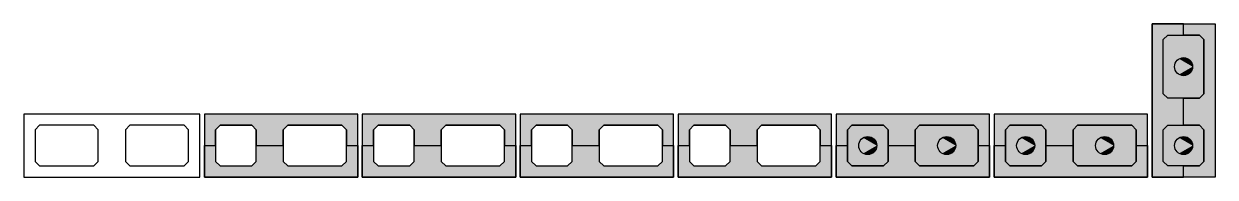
# Model space of a CAD drawing. Extents: x -1.9 to 86, y -1.6 to 60.9.
# Drawn here: x 25.78 to 31.06, y 41.67 to 42.35 of the extents above; entities that cross this region are included whole.
import ezdxf

# ---------------------------------------------------------------- set-up
doc = ezdxf.new("R2010")
doc.units = 0
doc.header["$MEASUREMENT"] = 0
for name, color, linetype in [('PENA_01', 1, 'CONTINUOUS'), ('PENA_02', 2, 'CONTINUOUS'), ('PENA_03', 3, 'CONTINUOUS'), ('PENA_11', 252, 'CONTINUOUS'), ('PENA_21', 100, 'CONTINUOUS')]:
    doc.layers.add(name, color=color, linetype=linetype)

msp = doc.modelspace()

# ---------------------------------------------------------------- linework, layer by layer
at = {"layer": 'PENA_01', "linetype": 'Continuous'}
for points in [[(30.8316, 42.0409), (30.8316, 42.2809), (30.8516, 42.3009), (30.9916, 42.3009), (31.0116, 42.2809), (31.0116, 42.0409), (30.9916, 42.0209), (30.8516, 42.0209), (30.8316, 42.0409)], [(26.1116, 41.8809), (26.0916, 41.9009), (25.8516, 41.9009), (25.8316, 41.8809), (25.8316, 41.7409), (25.8516, 41.7209), (26.0916, 41.7209), (26.1116, 41.7409), (26.1116, 41.8809)], [(26.5116, 41.8809), (26.4916, 41.9009), (26.2516, 41.9009), (26.2316, 41.8809), (26.2316, 41.7409), (26.2516, 41.7209), (26.4916, 41.7209), (26.5116, 41.7409), (26.5116, 41.8809)], [(26.6516, 41.7209), (26.7916, 41.7209), (26.8116, 41.7409), (26.8116, 41.8809), (26.7916, 41.9009), (26.6516, 41.9009), (26.6316, 41.8809), (26.6316, 41.7409), (26.6516, 41.7209)], [(26.9516, 41.7209), (27.1916, 41.7209), (27.2116, 41.7409), (27.2116, 41.8809), (27.1916, 41.9009), (26.9516, 41.9009), (26.9316, 41.8809), (26.9316, 41.7409), (26.9516, 41.7209)], [(27.3516, 41.7209), (27.4916, 41.7209), (27.5116, 41.7409), (27.5116, 41.8809), (27.4916, 41.9009), (27.3516, 41.9009), (27.3316, 41.8809), (27.3316, 41.7409), (27.3516, 41.7209)], [(27.6516, 41.7209), (27.8916, 41.7209), (27.9116, 41.7409), (27.9116, 41.8809), (27.8916, 41.9009), (27.6516, 41.9009), (27.6316, 41.8809), (27.6316, 41.7409), (27.6516, 41.7209)], [(28.0516, 41.7209), (28.1916, 41.7209), (28.2116, 41.7409), (28.2116, 41.8809), (28.1916, 41.9009), (28.0516, 41.9009), (28.0316, 41.8809), (28.0316, 41.7409), (28.0516, 41.7209)], [(28.3516, 41.7209), (28.5916, 41.7209), (28.6116, 41.7409), (28.6116, 41.8809), (28.5916, 41.9009), (28.3516, 41.9009), (28.3316, 41.8809), (28.3316, 41.7409), (28.3516, 41.7209)], [(28.7516, 41.7209), (28.8916, 41.7209), (28.9116, 41.7409), (28.9116, 41.8809), (28.8916, 41.9009), (28.7516, 41.9009), (28.7316, 41.8809), (28.7316, 41.7409), (28.7516, 41.7209)], [(29.0516, 41.7209), (29.2916, 41.7209), (29.3116, 41.7409), (29.3116, 41.8809), (29.2916, 41.9009), (29.0516, 41.9009), (29.0316, 41.8809), (29.0316, 41.7409), (29.0516, 41.7209)], [(29.4516, 41.7209), (29.5916, 41.7209), (29.6116, 41.7409), (29.6116, 41.8809), (29.5916, 41.9009), (29.4516, 41.9009), (29.4316, 41.8809), (29.4316, 41.7409), (29.4516, 41.7209)], [(29.7516, 41.7209), (29.9916, 41.7209), (30.0116, 41.7409), (30.0116, 41.8809), (29.9916, 41.9009), (29.7516, 41.9009), (29.7316, 41.8809), (29.7316, 41.7409), (29.7516, 41.7209)], [(30.1516, 41.7209), (30.2916, 41.7209), (30.3116, 41.7409), (30.3116, 41.8809), (30.2916, 41.9009), (30.1516, 41.9009), (30.1316, 41.8809), (30.1316, 41.7409), (30.1516, 41.7209)], [(30.4516, 41.7209), (30.6916, 41.7209), (30.7116, 41.7409), (30.7116, 41.8809), (30.6916, 41.9009), (30.4516, 41.9009), (30.4316, 41.8809), (30.4316, 41.7409), (30.4516, 41.7209)], [(30.8316, 41.7409), (30.8316, 41.8809), (30.8516, 41.9009), (30.9916, 41.9009), (31.0116, 41.8809), (31.0116, 41.7409), (30.9916, 41.7209), (30.8516, 41.7209), (30.8316, 41.7409)]]:
    msp.add_lwpolyline(points, dxfattribs=at)
at = {"layer": 'PENA_02', "linetype": 'Continuous'}
for points in [[(30.7816, 41.6709), (30.7816, 42.3509), (31.0616, 42.3509), (31.0616, 41.6709), (30.7816, 41.6709)], [(26.5616, 41.9509), (25.7816, 41.9509), (25.7816, 41.6709), (26.5616, 41.6709), (26.5616, 41.9509)], [(26.5816, 41.6709), (27.2616, 41.6709), (27.2616, 41.9509), (26.5816, 41.9509), (26.5816, 41.6709)], [(27.2816, 41.6709), (27.9616, 41.6709), (27.9616, 41.9509), (27.2816, 41.9509), (27.2816, 41.6709)], [(27.9816, 41.6709), (28.6616, 41.6709), (28.6616, 41.9509), (27.9816, 41.9509), (27.9816, 41.6709)], [(28.6816, 41.6709), (29.3616, 41.6709), (29.3616, 41.9509), (28.6816, 41.9509), (28.6816, 41.6709)], [(29.3816, 41.6709), (30.0616, 41.6709), (30.0616, 41.9509), (29.3816, 41.9509), (29.3816, 41.6709)], [(30.0816, 41.6709), (30.7616, 41.6709), (30.7616, 41.9509), (30.0816, 41.9509), (30.0816, 41.6709)]]:
    msp.add_lwpolyline(points, dxfattribs=at)
at = {"layer": 'PENA_03', "linetype": 'Continuous'}
for points in [[(30.8516, 42.0209), (30.8316, 42.0409), (30.8316, 42.2809), (30.8516, 42.3009), (30.9916, 42.3009), (31.0116, 42.2809), (31.0116, 42.0409), (30.9916, 42.0209), (30.8516, 42.0209)], [(29.6116, 41.7409), (29.5916, 41.7209), (29.4516, 41.7209), (29.4316, 41.7409), (29.4316, 41.8809), (29.4516, 41.9009), (29.5916, 41.9009), (29.6116, 41.8809), (29.6116, 41.7409)], [(30.0116, 41.7409), (29.9916, 41.7209), (29.7516, 41.7209), (29.7316, 41.7409), (29.7316, 41.8809), (29.7516, 41.9009), (29.9916, 41.9009), (30.0116, 41.8809), (30.0116, 41.7409)], [(30.3116, 41.7409), (30.2916, 41.7209), (30.1516, 41.7209), (30.1316, 41.7409), (30.1316, 41.8809), (30.1516, 41.9009), (30.2916, 41.9009), (30.3116, 41.8809), (30.3116, 41.7409)], [(30.7116, 41.7409), (30.6916, 41.7209), (30.4516, 41.7209), (30.4316, 41.7409), (30.4316, 41.8809), (30.4516, 41.9009), (30.6916, 41.9009), (30.7116, 41.8809), (30.7116, 41.7409)], [(31.0116, 41.7409), (30.9916, 41.7209), (30.8516, 41.7209), (30.8316, 41.7409), (30.8316, 41.8809), (30.8516, 41.9009), (30.9916, 41.9009), (31.0116, 41.8809), (31.0116, 41.7409)]]:
    msp.add_lwpolyline(points, dxfattribs=at)
for centre in [(30.9216, 42.1609), (29.5216, 41.8109), (29.8716, 41.8109), (30.2216, 41.8109), (30.5716, 41.8109), (30.9216, 41.8109)]:
    msp.add_circle(centre, 0.04, dxfattribs=at)
for points in [[(30.9616, 42.1609), (30.9016, 42.1956), (30.884, 42.1746)], [(30.9616, 42.1609), (30.9285, 42.2003), (30.9016, 42.1956)], [(30.9616, 42.1609), (30.9522, 42.1866), (30.9285, 42.2003)], [(30.9616, 42.1609), (30.884, 42.1746), (30.884, 42.1472)], [(30.9616, 42.1609), (30.884, 42.1472), (30.9016, 42.1263)], [(30.9616, 42.1609), (30.9016, 42.1263), (30.9285, 42.1215)], [(30.9616, 42.1609), (30.9285, 42.1215), (30.9522, 42.1352)], [(30.9616, 42.1609), (30.9522, 42.1352), (30.9616, 42.1609)], [(29.5616, 41.8109), (29.5016, 41.8456), (29.484, 41.8246)], [(29.5616, 41.8109), (29.484, 41.8246), (29.484, 41.7972)], [(29.5616, 41.8109), (29.5285, 41.8503), (29.5016, 41.8456)], [(29.5616, 41.8109), (29.5522, 41.8366), (29.5285, 41.8503)], [(29.9116, 41.8109), (29.8516, 41.8456), (29.834, 41.8246)], [(29.9116, 41.8109), (29.834, 41.8246), (29.834, 41.7972)], [(29.9116, 41.8109), (29.8785, 41.8503), (29.8516, 41.8456)], [(29.9116, 41.8109), (29.9022, 41.8366), (29.8785, 41.8503)], [(30.2616, 41.8109), (30.2016, 41.8456), (30.184, 41.8246)], [(30.2616, 41.8109), (30.184, 41.8246), (30.184, 41.7972)], [(30.2616, 41.8109), (30.2285, 41.8503), (30.2016, 41.8456)], [(30.2616, 41.8109), (30.2522, 41.8366), (30.2285, 41.8503)], [(30.6116, 41.8109), (30.5516, 41.8456), (30.534, 41.8246)], [(30.6116, 41.8109), (30.534, 41.8246), (30.534, 41.7972)], [(30.6116, 41.8109), (30.5785, 41.8503), (30.5516, 41.8456)], [(30.6116, 41.8109), (30.6022, 41.8366), (30.5785, 41.8503)], [(30.9616, 41.8109), (30.9016, 41.8456), (30.884, 41.8246)], [(30.9616, 41.8109), (30.884, 41.8246), (30.884, 41.7972)], [(30.9616, 41.8109), (30.9285, 41.8503), (30.9016, 41.8456)], [(30.9616, 41.8109), (30.9522, 41.8366), (30.9285, 41.8503)], [(29.5616, 41.8109), (29.484, 41.7972), (29.5016, 41.7763)], [(29.5616, 41.8109), (29.5016, 41.7763), (29.5285, 41.7715)], [(29.5616, 41.8109), (29.5285, 41.7715), (29.5522, 41.7852)], [(29.5616, 41.8109), (29.5522, 41.7852), (29.5616, 41.8109)], [(29.9116, 41.8109), (29.834, 41.7972), (29.8516, 41.7763)], [(29.9116, 41.8109), (29.8516, 41.7763), (29.8785, 41.7715)], [(29.9116, 41.8109), (29.8785, 41.7715), (29.9022, 41.7852)], [(29.9116, 41.8109), (29.9022, 41.7852), (29.9116, 41.8109)], [(30.2616, 41.8109), (30.184, 41.7972), (30.2016, 41.7763)], [(30.2616, 41.8109), (30.2016, 41.7763), (30.2285, 41.7715)], [(30.2616, 41.8109), (30.2285, 41.7715), (30.2522, 41.7852)], [(30.2616, 41.8109), (30.2522, 41.7852), (30.2616, 41.8109)], [(30.6116, 41.8109), (30.534, 41.7972), (30.5516, 41.7763)], [(30.6116, 41.8109), (30.5516, 41.7763), (30.5785, 41.7715)], [(30.6116, 41.8109), (30.5785, 41.7715), (30.6022, 41.7852)], [(30.6116, 41.8109), (30.6022, 41.7852), (30.6116, 41.8109)], [(30.9616, 41.8109), (30.884, 41.7972), (30.9016, 41.7763)], [(30.9616, 41.8109), (30.9016, 41.7763), (30.9285, 41.7715)], [(30.9616, 41.8109), (30.9285, 41.7715), (30.9522, 41.7852)], [(30.9616, 41.8109), (30.9522, 41.7852), (30.9616, 41.8109)]]:
    msp.add_solid(points, dxfattribs=at)
at = {"layer": 'PENA_11', "linetype": 'Continuous'}
for points in [[(30.8516, 42.0209), (30.8316, 42.2809), (30.8516, 42.3009)], [(30.8516, 42.0209), (30.8516, 42.3009), (30.9916, 42.3009)], [(30.8516, 42.0209), (30.9916, 42.3009), (31.0116, 42.2809)], [(30.8516, 42.0209), (30.8316, 42.0409), (30.8316, 42.2809)], [(30.8516, 42.0209), (31.0116, 42.2809), (31.0116, 42.0409)], [(30.8516, 42.0209), (31.0116, 42.0409), (30.9916, 42.0209)], [(30.8516, 42.0209), (30.9916, 42.0209), (30.8516, 42.0209)], [(29.6116, 41.7409), (29.4316, 41.8809), (29.4516, 41.9009)], [(29.6116, 41.7409), (29.4316, 41.7409), (29.4316, 41.8809)], [(29.6116, 41.7409), (29.4516, 41.9009), (29.5916, 41.9009)], [(29.6116, 41.7409), (29.5916, 41.9009), (29.6116, 41.8809)], [(29.6116, 41.7409), (29.6116, 41.8809), (29.6116, 41.7409)], [(30.0116, 41.7409), (29.7316, 41.8809), (29.7516, 41.9009)], [(30.0116, 41.7409), (29.7316, 41.7409), (29.7316, 41.8809)], [(30.0116, 41.7409), (29.7516, 41.9009), (29.9916, 41.9009)], [(30.0116, 41.7409), (29.9916, 41.9009), (30.0116, 41.8809)], [(30.0116, 41.7409), (30.0116, 41.8809), (30.0116, 41.7409)], [(30.3116, 41.7409), (30.1316, 41.8809), (30.1516, 41.9009)], [(30.3116, 41.7409), (30.1316, 41.7409), (30.1316, 41.8809)], [(30.3116, 41.7409), (30.1516, 41.9009), (30.2916, 41.9009)], [(30.3116, 41.7409), (30.2916, 41.9009), (30.3116, 41.8809)], [(30.3116, 41.7409), (30.3116, 41.8809), (30.3116, 41.7409)], [(30.7116, 41.7409), (30.4316, 41.8809), (30.4516, 41.9009)], [(30.7116, 41.7409), (30.4316, 41.7409), (30.4316, 41.8809)], [(30.7116, 41.7409), (30.4516, 41.9009), (30.6916, 41.9009)], [(30.7116, 41.7409), (30.6916, 41.9009), (30.7116, 41.8809)], [(30.7116, 41.7409), (30.7116, 41.8809), (30.7116, 41.7409)], [(31.0116, 41.7409), (30.8316, 41.8809), (30.8516, 41.9009)], [(31.0116, 41.7409), (30.8316, 41.7409), (30.8316, 41.8809)], [(31.0116, 41.7409), (30.8516, 41.9009), (30.9916, 41.9009)], [(31.0116, 41.7409), (30.9916, 41.9009), (31.0116, 41.8809)], [(31.0116, 41.7409), (31.0116, 41.8809), (31.0116, 41.7409)], [(29.6116, 41.7409), (29.4516, 41.7209), (29.4316, 41.7409)], [(29.6116, 41.7409), (29.5916, 41.7209), (29.4516, 41.7209)], [(30.0116, 41.7409), (29.7516, 41.7209), (29.7316, 41.7409)], [(30.0116, 41.7409), (29.9916, 41.7209), (29.7516, 41.7209)], [(30.3116, 41.7409), (30.1516, 41.7209), (30.1316, 41.7409)], [(30.3116, 41.7409), (30.2916, 41.7209), (30.1516, 41.7209)], [(30.7116, 41.7409), (30.4516, 41.7209), (30.4316, 41.7409)], [(30.7116, 41.7409), (30.6916, 41.7209), (30.4516, 41.7209)], [(31.0116, 41.7409), (30.8516, 41.7209), (30.8316, 41.7409)], [(31.0116, 41.7409), (30.9916, 41.7209), (30.8516, 41.7209)]]:
    msp.add_solid(points, dxfattribs=at)
at = {"layer": 'PENA_21', "linetype": 'Continuous'}
for points in [[(30.9216, 41.6709), (30.9216, 41.7209), (30.8516, 41.7209), (30.8316, 41.7409), (30.8316, 41.8809), (30.8516, 41.9009), (30.9216, 41.9009), (30.9216, 42.0209), (30.8516, 42.0209), (30.8316, 42.0409), (30.8316, 42.2809), (30.8516, 42.3009), (30.9216, 42.3009), (30.9216, 42.3509), (30.7816, 42.3509), (30.7816, 41.6709), (30.9216, 41.6709)], [(30.9216, 41.6709), (30.9216, 41.7209), (30.9916, 41.7209), (31.0116, 41.7409), (31.0116, 41.8809), (30.9916, 41.9009), (30.9216, 41.9009), (30.9216, 42.0209), (30.9916, 42.0209), (31.0116, 42.0409), (31.0116, 42.2809), (30.9916, 42.3009), (30.9216, 42.3009), (30.9216, 42.3509), (31.0616, 42.3509), (31.0616, 41.6709), (30.9216, 41.6709)], [(26.5816, 41.8109), (26.6316, 41.8109), (26.6316, 41.8809), (26.6516, 41.9009), (26.7916, 41.9009), (26.8116, 41.8809), (26.8116, 41.8109), (26.9316, 41.8109), (26.9316, 41.8809), (26.9516, 41.9009), (27.1916, 41.9009), (27.2116, 41.8809), (27.2116, 41.8109), (27.2616, 41.8109), (27.2616, 41.9509), (26.5816, 41.9509), (26.5816, 41.8109)], [(27.2816, 41.8109), (27.3316, 41.8109), (27.3316, 41.8809), (27.3516, 41.9009), (27.4916, 41.9009), (27.5116, 41.8809), (27.5116, 41.8109), (27.6316, 41.8109), (27.6316, 41.8809), (27.6516, 41.9009), (27.8916, 41.9009), (27.9116, 41.8809), (27.9116, 41.8109), (27.9616, 41.8109), (27.9616, 41.9509), (27.2816, 41.9509), (27.2816, 41.8109)], [(27.9816, 41.8109), (28.0316, 41.8109), (28.0316, 41.8809), (28.0516, 41.9009), (28.1916, 41.9009), (28.2116, 41.8809), (28.2116, 41.8109), (28.3316, 41.8109), (28.3316, 41.8809), (28.3516, 41.9009), (28.5916, 41.9009), (28.6116, 41.8809), (28.6116, 41.8109), (28.6616, 41.8109), (28.6616, 41.9509), (27.9816, 41.9509), (27.9816, 41.8109)], [(28.6816, 41.8109), (28.7316, 41.8109), (28.7316, 41.8809), (28.7516, 41.9009), (28.8916, 41.9009), (28.9116, 41.8809), (28.9116, 41.8109), (29.0316, 41.8109), (29.0316, 41.8809), (29.0516, 41.9009), (29.2916, 41.9009), (29.3116, 41.8809), (29.3116, 41.8109), (29.3616, 41.8109), (29.3616, 41.9509), (28.6816, 41.9509), (28.6816, 41.8109)], [(29.3816, 41.8109), (29.4316, 41.8109), (29.4316, 41.8809), (29.4516, 41.9009), (29.5916, 41.9009), (29.6116, 41.8809), (29.6116, 41.8109), (29.7316, 41.8109), (29.7316, 41.8809), (29.7516, 41.9009), (29.9916, 41.9009), (30.0116, 41.8809), (30.0116, 41.8109), (30.0616, 41.8109), (30.0616, 41.9509), (29.3816, 41.9509), (29.3816, 41.8109)], [(30.0816, 41.8109), (30.1316, 41.8109), (30.1316, 41.8809), (30.1516, 41.9009), (30.2916, 41.9009), (30.3116, 41.8809), (30.3116, 41.8109), (30.4316, 41.8109), (30.4316, 41.8809), (30.4516, 41.9009), (30.6916, 41.9009), (30.7116, 41.8809), (30.7116, 41.8109), (30.7616, 41.8109), (30.7616, 41.9509), (30.0816, 41.9509), (30.0816, 41.8109)], [(26.5816, 41.8109), (26.6316, 41.8109), (26.6316, 41.7409), (26.6516, 41.7209), (26.7916, 41.7209), (26.8116, 41.7409), (26.8116, 41.8109), (26.9316, 41.8109), (26.9316, 41.7409), (26.9516, 41.7209), (27.1916, 41.7209), (27.2116, 41.7409), (27.2116, 41.8109), (27.2616, 41.8109), (27.2616, 41.6709), (26.5816, 41.6709), (26.5816, 41.8109)], [(27.2816, 41.8109), (27.3316, 41.8109), (27.3316, 41.7409), (27.3516, 41.7209), (27.4916, 41.7209), (27.5116, 41.7409), (27.5116, 41.8109), (27.6316, 41.8109), (27.6316, 41.7409), (27.6516, 41.7209), (27.8916, 41.7209), (27.9116, 41.7409), (27.9116, 41.8109), (27.9616, 41.8109), (27.9616, 41.6709), (27.2816, 41.6709), (27.2816, 41.8109)], [(27.9816, 41.8109), (28.0316, 41.8109), (28.0316, 41.7409), (28.0516, 41.7209), (28.1916, 41.7209), (28.2116, 41.7409), (28.2116, 41.8109), (28.3316, 41.8109), (28.3316, 41.7409), (28.3516, 41.7209), (28.5916, 41.7209), (28.6116, 41.7409), (28.6116, 41.8109), (28.6616, 41.8109), (28.6616, 41.6709), (27.9816, 41.6709), (27.9816, 41.8109)], [(28.6816, 41.8109), (28.7316, 41.8109), (28.7316, 41.7409), (28.7516, 41.7209), (28.8916, 41.7209), (28.9116, 41.7409), (28.9116, 41.8109), (29.0316, 41.8109), (29.0316, 41.7409), (29.0516, 41.7209), (29.2916, 41.7209), (29.3116, 41.7409), (29.3116, 41.8109), (29.3616, 41.8109), (29.3616, 41.6709), (28.6816, 41.6709), (28.6816, 41.8109)], [(29.3816, 41.8109), (29.4316, 41.8109), (29.4316, 41.7409), (29.4516, 41.7209), (29.5916, 41.7209), (29.6116, 41.7409), (29.6116, 41.8109), (29.7316, 41.8109), (29.7316, 41.7409), (29.7516, 41.7209), (29.9916, 41.7209), (30.0116, 41.7409), (30.0116, 41.8109), (30.0616, 41.8109), (30.0616, 41.6709), (29.3816, 41.6709), (29.3816, 41.8109)], [(30.0816, 41.8109), (30.1316, 41.8109), (30.1316, 41.7409), (30.1516, 41.7209), (30.2916, 41.7209), (30.3116, 41.7409), (30.3116, 41.8109), (30.4316, 41.8109), (30.4316, 41.7409), (30.4516, 41.7209), (30.6916, 41.7209), (30.7116, 41.7409), (30.7116, 41.8109), (30.7616, 41.8109), (30.7616, 41.6709), (30.0816, 41.6709), (30.0816, 41.8109)]]:
    msp.add_lwpolyline(points, dxfattribs=at)
for points in [[(30.9216, 42.3509), (30.7816, 42.3509), (30.8516, 42.3009)], [(30.8516, 42.3009), (30.7816, 42.3509), (30.8316, 42.2809)], [(30.7816, 42.3509), (30.8316, 41.7409), (30.8316, 42.2809)], [(30.7816, 41.6709), (30.8316, 41.7409), (30.7816, 42.3509)], [(30.9216, 42.3009), (30.9216, 42.3509), (30.8516, 42.3009)], [(30.9916, 42.3009), (30.9216, 42.3009), (31.0616, 42.3509)], [(30.9216, 42.3009), (30.9216, 42.3509), (31.0616, 42.3509)], [(31.0116, 42.2809), (30.9916, 42.3009), (31.0616, 42.3509)], [(31.0116, 42.0409), (31.0616, 42.3509), (31.0116, 41.8809)], [(31.0116, 41.8809), (31.0616, 42.3509), (31.0116, 41.7409)], [(31.0616, 42.3509), (31.0616, 41.6709), (31.0116, 41.7409)], [(31.0116, 42.0409), (31.0116, 42.2809), (31.0616, 42.3509)], [(30.8316, 42.2809), (30.8316, 41.7409), (30.8316, 41.8809)], [(30.8316, 42.2809), (30.8316, 42.0409), (30.8316, 41.8809)], [(30.8516, 41.9009), (30.8316, 42.0409), (30.8316, 41.8809)], [(30.8516, 41.9009), (30.8516, 42.0209), (30.8316, 42.0409)], [(30.9916, 42.0209), (31.0116, 42.0409), (30.9916, 41.9009)], [(30.9916, 41.9009), (31.0116, 42.0409), (31.0116, 41.8809)], [(30.9216, 41.9009), (30.8516, 42.0209), (30.8516, 41.9009)], [(30.9216, 41.9009), (30.9216, 42.0209), (30.8516, 42.0209)], [(30.9216, 41.9009), (30.9916, 42.0209), (30.9916, 41.9009)], [(30.9216, 41.9009), (30.9216, 42.0209), (30.9916, 42.0209)], [(27.2616, 41.9509), (26.5816, 41.9509), (26.6516, 41.9009)], [(26.5816, 41.9509), (26.5816, 41.8109), (26.6316, 41.8109)], [(26.5816, 41.9509), (26.6316, 41.8109), (26.6316, 41.8809)], [(26.5816, 41.9509), (26.6316, 41.8809), (26.6516, 41.9009)], [(27.2616, 41.9509), (26.6516, 41.9009), (26.7916, 41.9009)], [(27.2616, 41.9509), (26.7916, 41.9009), (26.8116, 41.8809)], [(27.2616, 41.9509), (26.8116, 41.8809), (26.9516, 41.9009)], [(27.2616, 41.9509), (26.9516, 41.9009), (27.1916, 41.9009)], [(27.2616, 41.9509), (27.1916, 41.9009), (27.2116, 41.8809)], [(27.2616, 41.9509), (27.2116, 41.8809), (27.2616, 41.8109)], [(27.9616, 41.9509), (27.2816, 41.9509), (27.3516, 41.9009)], [(27.2816, 41.9509), (27.2816, 41.8109), (27.3316, 41.8109)], [(27.2816, 41.9509), (27.3316, 41.8109), (27.3316, 41.8809)], [(27.2816, 41.9509), (27.3316, 41.8809), (27.3516, 41.9009)], [(27.9616, 41.9509), (27.3516, 41.9009), (27.4916, 41.9009)], [(27.9616, 41.9509), (27.4916, 41.9009), (27.5116, 41.8809)], [(27.9616, 41.9509), (27.5116, 41.8809), (27.6516, 41.9009)], [(27.9616, 41.9509), (27.6516, 41.9009), (27.8916, 41.9009)], [(27.9616, 41.9509), (27.8916, 41.9009), (27.9116, 41.8809)], [(27.9616, 41.9509), (27.9116, 41.8809), (27.9616, 41.8109)], [(28.6616, 41.9509), (27.9816, 41.9509), (28.0516, 41.9009)], [(27.9816, 41.9509), (27.9816, 41.8109), (28.0316, 41.8109)], [(27.9816, 41.9509), (28.0316, 41.8109), (28.0316, 41.8809)], [(27.9816, 41.9509), (28.0316, 41.8809), (28.0516, 41.9009)], [(28.6616, 41.9509), (28.0516, 41.9009), (28.1916, 41.9009)], [(28.6616, 41.9509), (28.1916, 41.9009), (28.2116, 41.8809)], [(28.6616, 41.9509), (28.2116, 41.8809), (28.3516, 41.9009)], [(28.6616, 41.9509), (28.3516, 41.9009), (28.5916, 41.9009)], [(28.6616, 41.9509), (28.5916, 41.9009), (28.6116, 41.8809)], [(28.6616, 41.9509), (28.6116, 41.8809), (28.6616, 41.8109)], [(29.3616, 41.9509), (28.6816, 41.9509), (28.7516, 41.9009)], [(28.6816, 41.9509), (28.6816, 41.8109), (28.7316, 41.8109)], [(28.6816, 41.9509), (28.7316, 41.8109), (28.7316, 41.8809)], [(28.6816, 41.9509), (28.7316, 41.8809), (28.7516, 41.9009)], [(29.3616, 41.9509), (28.7516, 41.9009), (28.8916, 41.9009)], [(29.3616, 41.9509), (28.8916, 41.9009), (28.9116, 41.8809)], [(29.3616, 41.9509), (28.9116, 41.8809), (29.0516, 41.9009)], [(29.3616, 41.9509), (29.0516, 41.9009), (29.2916, 41.9009)], [(29.3616, 41.9509), (29.2916, 41.9009), (29.3116, 41.8809)], [(29.3616, 41.9509), (29.3116, 41.8809), (29.3616, 41.8109)], [(30.0616, 41.9509), (29.3816, 41.9509), (29.4516, 41.9009)], [(29.3816, 41.9509), (29.3816, 41.8109), (29.4316, 41.8109)], [(29.3816, 41.9509), (29.4316, 41.8109), (29.4316, 41.8809)], [(29.3816, 41.9509), (29.4316, 41.8809), (29.4516, 41.9009)], [(30.0616, 41.9509), (29.4516, 41.9009), (29.5916, 41.9009)], [(30.0616, 41.9509), (29.5916, 41.9009), (29.6116, 41.8809)], [(30.0616, 41.9509), (29.6116, 41.8809), (29.7516, 41.9009)], [(30.0616, 41.9509), (29.7516, 41.9009), (29.9916, 41.9009)], [(30.0616, 41.9509), (29.9916, 41.9009), (30.0116, 41.8809)], [(30.0616, 41.9509), (30.0116, 41.8809), (30.0616, 41.8109)], [(30.7616, 41.9509), (30.0816, 41.9509), (30.1516, 41.9009)], [(30.0816, 41.9509), (30.0816, 41.8109), (30.1316, 41.8109)], [(30.0816, 41.9509), (30.1316, 41.8109), (30.1316, 41.8809)], [(30.0816, 41.9509), (30.1316, 41.8809), (30.1516, 41.9009)], [(30.7616, 41.9509), (30.1516, 41.9009), (30.2916, 41.9009)], [(30.7616, 41.9509), (30.2916, 41.9009), (30.3116, 41.8809)], [(30.7616, 41.9509), (30.3116, 41.8809), (30.4516, 41.9009)], [(30.7616, 41.9509), (30.4516, 41.9009), (30.6916, 41.9009)], [(30.7616, 41.9509), (30.6916, 41.9009), (30.7116, 41.8809)], [(30.7616, 41.9509), (30.7116, 41.8809), (30.7616, 41.8109)], [(26.8116, 41.8809), (26.9316, 41.8809), (26.9516, 41.9009)], [(26.8116, 41.8809), (26.8116, 41.8109), (26.9316, 41.8109)], [(26.8116, 41.8809), (26.9316, 41.8109), (26.9316, 41.8809)], [(27.2616, 41.8109), (27.2116, 41.8809), (27.2116, 41.8109)], [(27.5116, 41.8809), (27.6316, 41.8809), (27.6516, 41.9009)], [(27.5116, 41.8809), (27.5116, 41.8109), (27.6316, 41.8109)], [(27.5116, 41.8809), (27.6316, 41.8109), (27.6316, 41.8809)], [(27.9616, 41.8109), (27.9116, 41.8809), (27.9116, 41.8109)], [(28.2116, 41.8809), (28.3316, 41.8809), (28.3516, 41.9009)], [(28.2116, 41.8809), (28.2116, 41.8109), (28.3316, 41.8109)], [(28.2116, 41.8809), (28.3316, 41.8109), (28.3316, 41.8809)], [(28.6616, 41.8109), (28.6116, 41.8809), (28.6116, 41.8109)], [(28.9116, 41.8809), (29.0316, 41.8809), (29.0516, 41.9009)], [(28.9116, 41.8809), (28.9116, 41.8109), (29.0316, 41.8109)], [(28.9116, 41.8809), (29.0316, 41.8109), (29.0316, 41.8809)], [(29.3616, 41.8109), (29.3116, 41.8809), (29.3116, 41.8109)], [(29.6116, 41.8809), (29.7316, 41.8809), (29.7516, 41.9009)], [(29.6116, 41.8809), (29.6116, 41.8109), (29.7316, 41.8109)], [(29.6116, 41.8809), (29.7316, 41.8109), (29.7316, 41.8809)], [(30.0616, 41.8109), (30.0116, 41.8809), (30.0116, 41.8109)], [(30.3116, 41.8809), (30.4316, 41.8809), (30.4516, 41.9009)], [(30.3116, 41.8809), (30.3116, 41.8109), (30.4316, 41.8109)], [(30.3116, 41.8809), (30.4316, 41.8109), (30.4316, 41.8809)], [(30.7616, 41.8109), (30.7116, 41.8809), (30.7116, 41.8109)], [(26.5816, 41.6709), (26.5816, 41.8109), (26.6316, 41.8109)], [(26.5816, 41.6709), (26.6316, 41.8109), (26.6316, 41.7409)], [(26.8116, 41.7409), (26.8116, 41.8109), (26.9316, 41.8109)], [(26.8116, 41.7409), (26.9316, 41.8109), (26.9316, 41.7409)], [(27.2616, 41.6709), (27.2116, 41.7409), (27.2616, 41.8109)], [(27.2616, 41.8109), (27.2116, 41.7409), (27.2116, 41.8109)], [(27.2816, 41.6709), (27.2816, 41.8109), (27.3316, 41.8109)], [(27.2816, 41.6709), (27.3316, 41.8109), (27.3316, 41.7409)], [(27.5116, 41.7409), (27.5116, 41.8109), (27.6316, 41.8109)], [(27.5116, 41.7409), (27.6316, 41.8109), (27.6316, 41.7409)], [(27.9616, 41.6709), (27.9116, 41.7409), (27.9616, 41.8109)], [(27.9616, 41.8109), (27.9116, 41.7409), (27.9116, 41.8109)], [(27.9816, 41.6709), (27.9816, 41.8109), (28.0316, 41.8109)], [(27.9816, 41.6709), (28.0316, 41.8109), (28.0316, 41.7409)], [(28.2116, 41.7409), (28.2116, 41.8109), (28.3316, 41.8109)], [(28.2116, 41.7409), (28.3316, 41.8109), (28.3316, 41.7409)], [(28.6616, 41.6709), (28.6116, 41.7409), (28.6616, 41.8109)], [(28.6616, 41.8109), (28.6116, 41.7409), (28.6116, 41.8109)], [(28.6816, 41.6709), (28.6816, 41.8109), (28.7316, 41.8109)], [(28.6816, 41.6709), (28.7316, 41.8109), (28.7316, 41.7409)], [(28.9116, 41.7409), (28.9116, 41.8109), (29.0316, 41.8109)], [(28.9116, 41.7409), (29.0316, 41.8109), (29.0316, 41.7409)], [(29.3616, 41.6709), (29.3116, 41.7409), (29.3616, 41.8109)], [(29.3616, 41.8109), (29.3116, 41.7409), (29.3116, 41.8109)], [(29.3816, 41.6709), (29.3816, 41.8109), (29.4316, 41.8109)], [(29.3816, 41.6709), (29.4316, 41.8109), (29.4316, 41.7409)], [(29.6116, 41.7409), (29.6116, 41.8109), (29.7316, 41.8109)], [(29.6116, 41.7409), (29.7316, 41.8109), (29.7316, 41.7409)], [(30.0616, 41.6709), (30.0116, 41.7409), (30.0616, 41.8109)], [(30.0616, 41.8109), (30.0116, 41.7409), (30.0116, 41.8109)], [(30.0816, 41.6709), (30.0816, 41.8109), (30.1316, 41.8109)], [(30.0816, 41.6709), (30.1316, 41.8109), (30.1316, 41.7409)], [(30.3116, 41.7409), (30.3116, 41.8109), (30.4316, 41.8109)], [(30.3116, 41.7409), (30.4316, 41.8109), (30.4316, 41.7409)], [(30.7616, 41.6709), (30.7116, 41.7409), (30.7616, 41.8109)], [(30.7616, 41.8109), (30.7116, 41.7409), (30.7116, 41.8109)], [(26.5816, 41.6709), (26.6316, 41.7409), (26.6516, 41.7209)], [(27.2616, 41.6709), (26.5816, 41.6709), (26.6516, 41.7209)], [(27.2616, 41.6709), (26.6516, 41.7209), (26.7916, 41.7209)], [(27.2616, 41.6709), (26.7916, 41.7209), (26.8116, 41.7409)], [(27.2616, 41.6709), (26.8116, 41.7409), (26.9516, 41.7209)], [(26.8116, 41.7409), (26.9316, 41.7409), (26.9516, 41.7209)], [(27.2616, 41.6709), (26.9516, 41.7209), (27.1916, 41.7209)], [(27.2616, 41.6709), (27.1916, 41.7209), (27.2116, 41.7409)], [(27.2816, 41.6709), (27.3316, 41.7409), (27.3516, 41.7209)], [(27.9616, 41.6709), (27.2816, 41.6709), (27.3516, 41.7209)], [(27.9616, 41.6709), (27.3516, 41.7209), (27.4916, 41.7209)], [(27.9616, 41.6709), (27.4916, 41.7209), (27.5116, 41.7409)], [(27.9616, 41.6709), (27.5116, 41.7409), (27.6516, 41.7209)], [(27.5116, 41.7409), (27.6316, 41.7409), (27.6516, 41.7209)], [(27.9616, 41.6709), (27.6516, 41.7209), (27.8916, 41.7209)], [(27.9616, 41.6709), (27.8916, 41.7209), (27.9116, 41.7409)], [(27.9816, 41.6709), (28.0316, 41.7409), (28.0516, 41.7209)], [(28.6616, 41.6709), (27.9816, 41.6709), (28.0516, 41.7209)], [(28.6616, 41.6709), (28.0516, 41.7209), (28.1916, 41.7209)], [(28.6616, 41.6709), (28.1916, 41.7209), (28.2116, 41.7409)], [(28.6616, 41.6709), (28.2116, 41.7409), (28.3516, 41.7209)], [(28.2116, 41.7409), (28.3316, 41.7409), (28.3516, 41.7209)], [(28.6616, 41.6709), (28.3516, 41.7209), (28.5916, 41.7209)], [(28.6616, 41.6709), (28.5916, 41.7209), (28.6116, 41.7409)], [(28.6816, 41.6709), (28.7316, 41.7409), (28.7516, 41.7209)], [(29.3616, 41.6709), (28.6816, 41.6709), (28.7516, 41.7209)], [(29.3616, 41.6709), (28.7516, 41.7209), (28.8916, 41.7209)], [(29.3616, 41.6709), (28.8916, 41.7209), (28.9116, 41.7409)], [(29.3616, 41.6709), (28.9116, 41.7409), (29.0516, 41.7209)], [(28.9116, 41.7409), (29.0316, 41.7409), (29.0516, 41.7209)], [(29.3616, 41.6709), (29.0516, 41.7209), (29.2916, 41.7209)], [(29.3616, 41.6709), (29.2916, 41.7209), (29.3116, 41.7409)], [(29.3816, 41.6709), (29.4316, 41.7409), (29.4516, 41.7209)], [(30.0616, 41.6709), (29.3816, 41.6709), (29.4516, 41.7209)], [(30.0616, 41.6709), (29.4516, 41.7209), (29.5916, 41.7209)], [(30.0616, 41.6709), (29.5916, 41.7209), (29.6116, 41.7409)], [(30.0616, 41.6709), (29.6116, 41.7409), (29.7516, 41.7209)], [(29.6116, 41.7409), (29.7316, 41.7409), (29.7516, 41.7209)], [(30.0616, 41.6709), (29.7516, 41.7209), (29.9916, 41.7209)], [(30.0616, 41.6709), (29.9916, 41.7209), (30.0116, 41.7409)], [(30.0816, 41.6709), (30.1316, 41.7409), (30.1516, 41.7209)], [(30.7616, 41.6709), (30.0816, 41.6709), (30.1516, 41.7209)], [(30.7616, 41.6709), (30.1516, 41.7209), (30.2916, 41.7209)], [(30.7616, 41.6709), (30.2916, 41.7209), (30.3116, 41.7409)], [(30.7616, 41.6709), (30.3116, 41.7409), (30.4516, 41.7209)], [(30.3116, 41.7409), (30.4316, 41.7409), (30.4516, 41.7209)], [(30.7616, 41.6709), (30.4516, 41.7209), (30.6916, 41.7209)], [(30.7616, 41.6709), (30.6916, 41.7209), (30.7116, 41.7409)], [(30.8516, 41.7209), (30.8316, 41.7409), (30.7816, 41.6709)], [(30.8516, 41.7209), (30.7816, 41.6709), (30.9216, 41.6709)], [(30.8516, 41.7209), (30.9216, 41.6709), (30.9216, 41.7209)], [(31.0616, 41.6709), (30.9216, 41.6709), (30.9916, 41.7209)], [(30.9916, 41.7209), (30.9216, 41.6709), (30.9216, 41.7209)], [(31.0116, 41.7409), (31.0616, 41.6709), (30.9916, 41.7209)]]:
    msp.add_solid(points, dxfattribs=at)

doc.saveas('drawing.dxf')
